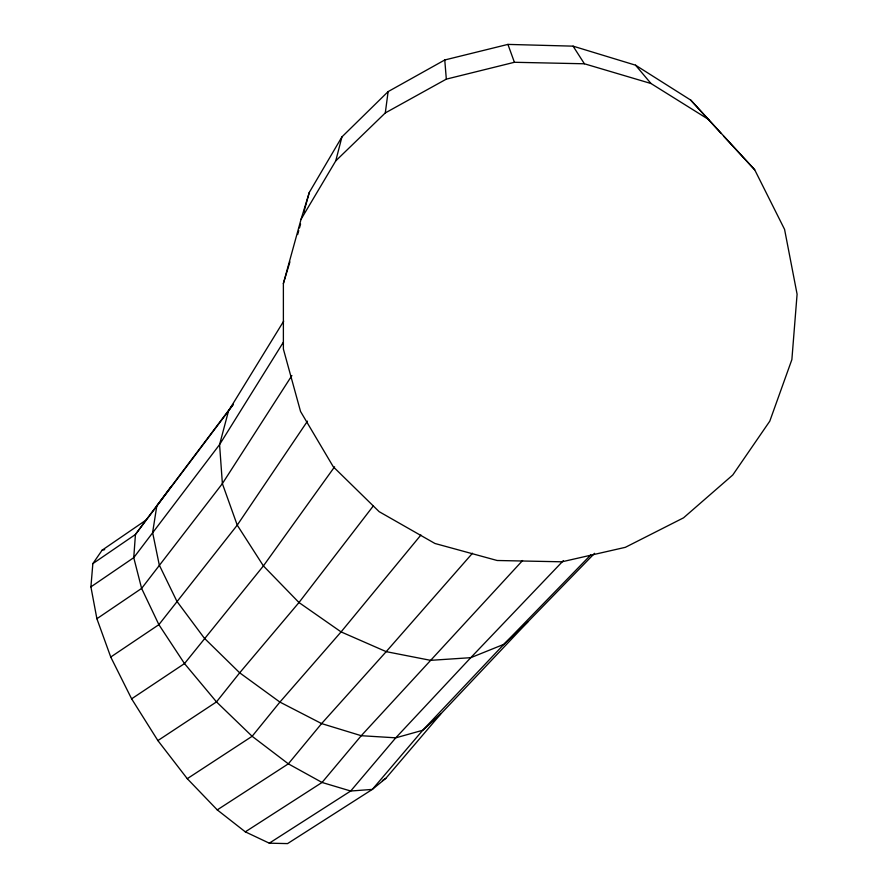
<?xml version="1.0" encoding="UTF-8"?>
<svg xmlns="http://www.w3.org/2000/svg" width="888" height="888" viewBox="0 0 888 888"><rect width="100%" height="100%" fill="white"/><g stroke="black" fill="none" stroke-linecap="round" stroke-linejoin="round"><path stroke-width="1.33" d="M283.383 283.472L283.383 349.051L300.555 411.488L333.311 466.811L379.143 511.666L434.942 543.478L497.147 560.495L561.926 561.804L625.341 547.33L683.516 517.848L732.778 474.98L769.796 421.145L791.874 359.584L797.091 294.194L784.57 229.382L754.689 169.763L690.72 100.089L635.53 65.179L573.082 46.154L507.925 44.4L444.766 59.973L388.123 91.608L341.947 136.885L309.301 192.419L301.088 219.214L283.383 283.472L289.91 261.871M594.572 553.324L527.894 621.811L440.603 714.13L385.836 778.332L372.338 789.399L287.557 843.6L269.286 843.178L245.31 831.845L217.26 809.889L187.268 778.676L157.875 740.581L131.624 698.823L110.745 657.031L96.892 618.725L90.909 586.879L92.852 563.625L102.12 550.183L145.976 520.135L233.067 404.451M301.088 219.214L335.753 160.883L385.292 112.931L388.123 91.608M335.753 160.883L341.947 136.885M297.669 234.521L298.757 230.569M299.489 227.939L300.577 223.998M303.851 212.154L309.301 192.419M283.683 321.145L228.527 410.922L135.442 534.476L92.852 563.625M283.35 342.224L219.58 444.599L133.755 557.653L90.909 586.879M291.886 375.557L222.377 483.616L141.614 588.411L96.892 618.725M307.481 421.145L237.24 525.141L158.885 624.664L110.745 657.031M334.598 466.811L263.403 565.911L184.504 663.58L131.624 698.823M145.976 520.135L135.442 534.476L133.755 557.653L141.614 588.411L158.885 624.664L184.504 663.58L216.494 701.897L252.137 736.285L288.334 763.835L322.055 782.461L350.693 791.019L372.338 789.399L422.721 730.28L503.885 644.333L590.798 554.889M170.962 486.713L156.821 505.883L152.625 532.534L159.296 565.09L176.867 601.265L204.351 638.206L239.682 672.815L279.909 702.086L321.6 723.587L361.25 735.708L395.759 737.828L422.721 730.28L440.603 714.13M233.389 404.373L228.527 410.922L219.58 444.599L222.377 483.616L237.24 525.141L263.403 565.911L298.979 602.53L341.081 631.901L386.191 651.648L430.58 660.339L470.762 657.675L503.885 644.333L527.894 621.811M373.138 506.149L298.979 602.53L239.682 672.815L216.494 701.897L157.875 740.581M420.912 535.02L341.081 631.901L279.909 702.086L252.137 736.285L187.268 778.676M472.494 553.213L386.191 651.648L321.6 723.587L288.334 763.835L217.26 809.889M522.588 560.528L361.25 735.708L322.055 782.461L245.31 831.845M563.358 560.639L470.762 657.675L395.759 737.828L350.693 791.019L269.286 843.178M382.373 780.552L385.836 778.332M385.292 112.931L446.32 79.132L514.407 62.282L584.404 63.781L650.982 83.505L709.146 119.825M102.12 550.183L104.706 549.628M754.689 169.763L723.709 136.241M690.72 100.089L720.956 133.233M635.53 65.179L650.982 83.505M573.082 46.154L584.404 63.781M507.925 44.4L514.407 62.282M444.766 59.973L446.32 79.132"/></g></svg>
